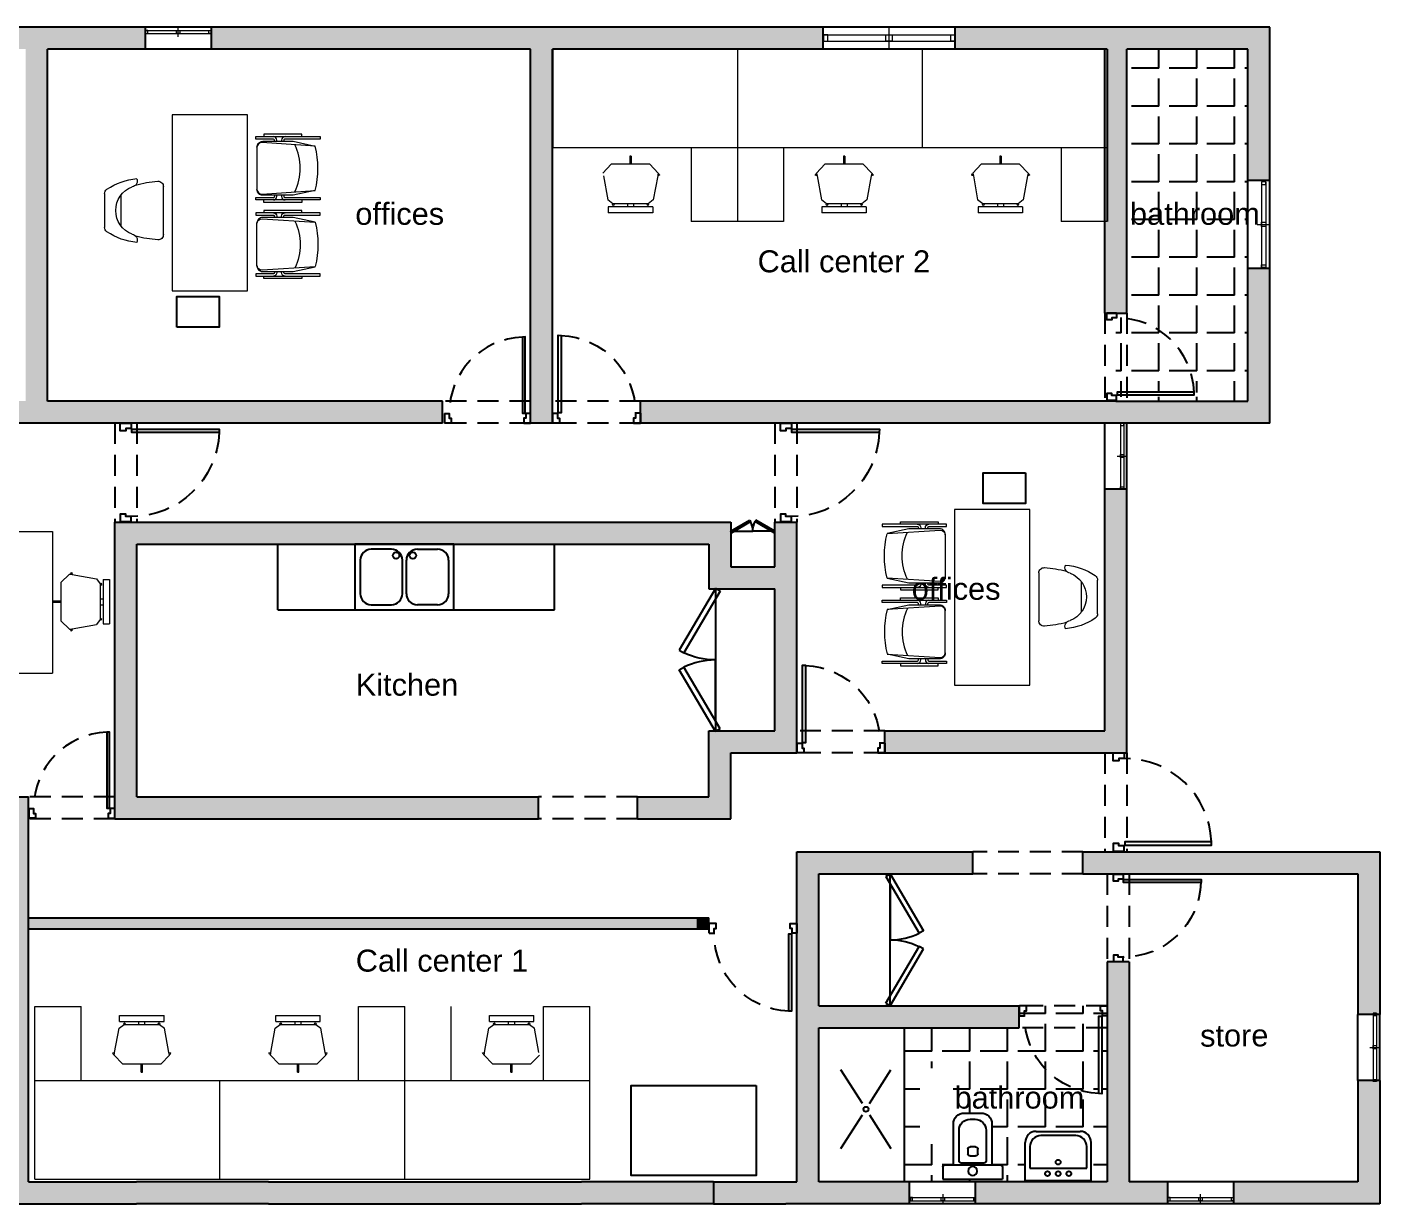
# Model space of a CAD drawing. Header units: inches. Extents: x 38.5 to 57.6, y -8.6 to 2.1.
# Drawn here: x 45.31 to 57.61, y -8.59 to 2.11 of the extents above; entities that cross this region are included whole.
import ezdxf

# ---------------------------------------------------------------- set-up
doc = ezdxf.new("R2010")
doc.units = ezdxf.units.IN
doc.header["$LTSCALE"] = 0.06
doc.header["$MEASUREMENT"] = 0
doc.linetypes.add('HIDDEN2', pattern=[4.7625, 3.175, -1.5875])
for name, color, linetype in [('CERR', 2, 'Continuous'), ('CERR-PROY', 5, 'HIDDEN2'), ('MOB-FIJO', 3, 'Continuous'), ('MURO-NO SEC', 1, 'Continuous'), ('MURO-PROY', 12, 'HIDDEN2')]:
    doc.layers.add(name, color=color, linetype=linetype)
doc.layers.add('Muebles', color=3, linetype='Continuous', lineweight=18)
doc.layers.add('VENTANAS', color=82, linetype='Continuous', lineweight=5)
pattern_1 = [(90, (44.9431, -14.416), (-0.34375, 2e-17), [0.25, -0.09375]), (180, (44.9431, -14.416), (-4e-17, -0.34375), [0.25, -0.09375])]

# ---------------------------------------------------------------- blocks, each defined once
blk = doc.blocks.new('ventana1')
at = {"layer": 'VENTANAS'}
for p, q in [((-1, 0.025), (0, 0.025)), ((-0.5, -0.075), (-0.5, 0.075)), ((-1, -0.025), (0, -0.025))]:
    blk.add_line(p, q, dxfattribs=at)
for points in [[(-0.967, 0.025), (-1, 0.025), (-1, -0.025), (-0.967, -0.025)], [(-0.526, 0.025), (-0.478, 0.025), (-0.478, -0.025), (-0.526, -0.025)], [(-0.029, 0.025), (0, 0.025), (0, -0.025), (-0.029, -0.025)]]:
    blk.add_lwpolyline(points, close=True, dxfattribs=at)
blk = doc.blocks.new('PC40')
for p, q in [((0, 0), (0.3448, 0.2025)), ((0.015, -0.026), (0.3598, 0.1765)), ((0.3448, 0.2025), (0.3598, 0.1765)), ((0.015, -0.026), (0, 0)), ((0.06, 0), (0.4, 0))]:
    blk.add_line(p, q)
blk.add_arc((0.0032, 0.0004), 0.3968, 359.94665, 26.28605)
blk = doc.blocks.new('b-01')
for p, q in [((-27.1, -2), (27.1, -2)), ((-27.1, -12.9), (-27.1, -2)), ((27.1, -12.9), (27.1, -2)), ((-25.1, -14.9), (25.1, -14.9)), ((-17.5, -15), (-17.5, -52)), ((-12.4, -18.5), (-12.4, -46.4)), ((10.2, -16.5), (-10.4, -16.5)), ((-2.4, -23.1), (2.7, -23.1)), ((12.2, -46.4), (12.2, -18.5)), ((17.5, -52), (17.5, -15)), ((-4.4, -29.3), (-4.4, -25.1)), ((2.7, -31.3), (-2.4, -31.3)), ((4.7, -25.1), (4.7, -29.3)), ((-2.4, -56.4), (2.2, -56.4)), ((-7.5, -62), (7.5, -62))]:
    blk.add_line(p, q)
blk.add_circle((0, -9.3), 4.15)
for centre, radius, start, end in [((-25.1, -12.9), 2, 180, 270), ((-10.4, -18.5), 2, 90, 180), ((-2.4, -25.1), 2, 90, 180), ((2.7, -25.1), 2, 0, 90), ((10.2, -18.5), 2, 0, 90), ((25.1, -12.9), 2, 270, 360), ((-2.4, -29.3), 2, 180, 270), ((2.7, -29.3), 2, 270, 0), ((-2.4, -46.4), 10, 180, 270), ((2.2, -46.4), 10, 270, 0), ((-7.5, -52), 10, 180, 270), ((7.5, -52), 10, 270, 0)]:
    blk.add_arc(centre, radius, start, end)
blk = doc.blocks.new('b-04')
for p, q in [((-30, -2), (30, -2)), ((-30, -2), (-30, -37)), ((30, -2), (30, -37)), ((-26, -13.4), (-26, -33.1)), ((25.7, -13.4), (-26, -13.4)), ((25.7, -33.1), (25.7, -13.4)), ((20, -47), (-20, -47)), ((-16, -43.1), (15.7, -43.1))]:
    blk.add_line(p, q)
for centre in [(-9.7, -8.5), (0, -8.5), (9.7, -8.5), (0, -19)]:
    blk.add_circle(centre, 2.25)
for centre, start, end in [((-16, -33.1), 180, 270), ((15.7, -33.1), 270, 0), ((-20, -37), 180, 270), ((20, -37), 270, 360)]:
    blk.add_arc(centre, 10, start, end)
blk = doc.blocks.new('k-04')
for p, q in [((45, 0), (-45, 0)), ((-45, 0), (-45, -60)), ((45, -60), (45, 0)), ((-11.8, -4.7), (-30.2, -4.7)), ((11.8, -4.7), (30.2, -4.7)), ((-40.2, -14.7), (-40.2, -45.2)), ((-1.8, -45.2), (-1.8, -14.7)), ((1.8, -45.2), (1.8, -14.7)), ((40.2, -14.7), (40.2, -45.2)), ((-45, -60), (45, -60)), ((-30.2, -55.2), (-11.8, -55.2)), ((30.2, -55.2), (11.8, -55.2))]:
    blk.add_line(p, q)
for centre in [(-7.6, -10.4), (7.6, -10.4)]:
    blk.add_circle(centre, 2.97)
for centre, start, end in [((-30.2, -14.7), 90, 180), ((-11.8, -14.7), 0, 90), ((11.8, -14.7), 90, 180), ((30.2, -14.7), 0, 90), ((-30.2, -45.2), 180, 270), ((-11.8, -45.2), 270, 0), ((11.8, -45.2), 180, 270), ((30.2, -45.2), 270, 0)]:
    blk.add_arc(centre, 10, start, end)
blk = doc.blocks.new('pp')
at = {"layer": 'CERR'}
for p, q in [((8.289, -1.314), (8.289, -1.414)), ((9.189, -1.414), (9.189, -1.314))]:
    blk.add_line(p, q, dxfattribs=at)
blk.add_lwpolyline([(9.134, -1.309), (9.134, -0.513), (9.104, -0.514), (9.104, -1.309)], close=True, dxfattribs=at)
for points in [[(8.289, -1.314), (8.339, -1.314), (8.339, -1.364), (8.359, -1.364), (8.359, -1.414), (8.289, -1.414)], [(9.189, -1.314), (9.139, -1.314), (9.139, -1.364), (9.119, -1.364), (9.119, -1.414), (9.189, -1.414)]]:
    blk.add_lwpolyline(points, dxfattribs=at)
at = {"layer": 'CERR-PROY'}
blk.add_arc((9.134, -1.309), 0.795, 92.1626, 180.3604, dxfattribs=at)
blk = doc.blocks.new('18360154')
for p, q in [((-0.16, 0.15), (0.156, 0.15)), ((-0.142, 0), (0.138, 0)), ((0.222, -0.4), (-0.226, -0.4))]:
    blk.add_line(p, q)
for centre, radius, start, end in [((0.284, -0.2), 0.586, 145.9647, 175.201), ((-0.16, 0.1), 0.05, 90, 145.9647), ((0.156, 0.1), 0.05, 34.0353, 90), ((-0.288, -0.2), 0.586, 4.799, 34.0353), ((-0.002, -0.191), 0.237, 20.812, 159.188), ((-0.279, -0.099), 0.0564, 248.2784, 351.6423), ((0.275, -0.099), 0.0564, 188.3577, 291.7216), ((0.648, -0.4), 0.925, 163.5819, 176.7242), ((-0.702, -0.4), 0.975, 3.0986, 15.4057), ((-0.226, -0.35), 0.05, 176.7242, 270), ((0.222, -0.35), 0.05, 270, 3.0986)]:
    blk.add_arc(centre, radius, start, end)
blk = doc.blocks.new('18140101')
for p, q in [((-0.475, -0.068), (-0.483, -0.068)), ((-0.068, -0.068), (-0.059, -0.068))]:
    blk.add_line(p, q)
for points in [[(-0.492, -0.076), (-0.492, -0.208), (-0.51, -0.208), (-0.51, 0.276), (-0.492, 0.276), (-0.492, 0.012, 0.414214), (-0.483, 0.003), (-0.475, 0.003)], [(-0.43, -0.2, -0.414214), (-0.475, -0.156), (-0.475, 0.074), (-0.439, 0.239), (-0.465, -0.161, 0.392815), (-0.43, -0.2), (-0.112, -0.2, 0.392815), (-0.078, -0.161), (-0.104, 0.239), (-0.068, 0.074), (-0.068, -0.156, -0.414214), (-0.112, -0.2)], [(-0.068, 0.003), (-0.059, 0.003, 0.414214), (-0.051, 0.012), (-0.051, 0.276), (-0.033, 0.276), (-0.033, -0.208), (-0.051, -0.208), (-0.051, -0.076)], [(-0.51, 0.012, 0.414214), (-0.483, -0.015), (-0.475, -0.015)], [(-0.068, -0.015), (-0.059, -0.015, 0.414214), (-0.033, 0.012, 0.414214)], [(-0.475, -0.05), (-0.483, -0.05, 0.414214), (-0.51, -0.076, 0.414214)], [(-0.033, -0.076, 0.414214), (-0.059, -0.05), (-0.068, -0.05)]]:
    blk.add_lwpolyline(points, format="xyb")
for points in [[(-0.51, 0.138), (-0.528, 0.138), (-0.528, -0.147), (-0.51, -0.147)], [(-0.033, 0.138), (-0.015, 0.138), (-0.015, -0.147), (-0.033, -0.147)]]:
    blk.add_lwpolyline(points)
for centre, radius, start, end in [((-0.271, -0.445), 0.704, 76.2765, 103.7235), ((-0.272, -0.28), 0.406, 64.1271, 115.8575), ((-0.483, -0.076), 0.00883, 90, 180), ((-0.059, -0.076), 0.00883, 0, 90)]:
    blk.add_arc(centre, radius, start, end)
blk = doc.blocks.new('33550102')
blk.add_lwpolyline([(-1.05, 0), (-1.05, 0.45), (0, 0.45), (0, 0)], close=True)
blk = doc.blocks.new('asdkgfgs')
at = {"layer": 'Muebles'}
for p, q in [((47.823, 0.167), (48.72, 0.167)), ((47.823, 0.167), (47.823, 0.108)), ((48.72, 0.167), (48.72, -1.121)), ((47.823, 0.108), (47.823, 0.03)), ((47.823, 0.03), (47.823, -0.048)), ((47.823, -0.048), (47.823, -0.126)), ((47.823, -0.126), (47.823, -0.204)), ((47.823, -0.204), (47.823, -0.282)), ((48.794, -0.297), (48.874, -0.22)), ((48.874, -0.22), (48.888, -0.222)), ((48.884, -0.21), (48.894, -0.207)), ((48.884, -0.21), (48.888, -0.222)), ((48.888, -0.222), (48.899, -0.225)), ((48.894, -0.207), (48.899, -0.225)), ((48.899, -0.225), (49.118, -0.264)), ((47.823, -0.282), (47.823, -0.36)), ((47.823, -0.36), (47.823, -0.438)), ((48.794, -0.297), (48.794, -0.465)), ((49.118, -0.264), (49.153, -0.31)), ((49.153, -0.31), (49.16, -0.304)), ((49.153, -0.31), (49.153, -0.325)), ((49.153, -0.325), (49.167, -0.314)), ((49.153, -0.325), (49.153, -0.444)), ((49.16, -0.304), (49.167, -0.314)), ((49.18, -0.27), (49.236, -0.27)), ((49.18, -0.27), (49.18, -0.444)), ((49.236, -0.27), (49.236, -0.673)), ((47.823, -0.438), (47.823, -0.516)), ((48.72, -0.465), (48.794, -0.465)), ((48.72, -0.477), (48.794, -0.477)), ((48.794, -0.465), (48.794, -0.477)), ((48.794, -0.477), (48.794, -0.646)), ((49.153, -0.444), (49.18, -0.444)), ((49.153, -0.444), (49.153, -0.499)), ((49.18, -0.444), (49.18, -0.499)), ((47.823, -0.516), (47.823, -0.594)), ((47.823, -0.594), (47.823, -0.672)), ((49.153, -0.499), (49.18, -0.499)), ((49.153, -0.499), (49.153, -0.617)), ((49.18, -0.499), (49.18, -0.673)), ((47.823, -0.672), (47.823, -0.75)), ((48.794, -0.646), (48.874, -0.722)), ((48.874, -0.722), (48.888, -0.72)), ((48.888, -0.72), (48.884, -0.732)), ((48.884, -0.732), (48.894, -0.736)), ((48.888, -0.72), (48.899, -0.718)), ((48.899, -0.718), (48.894, -0.736)), ((48.899, -0.718), (49.118, -0.678)), ((49.153, -0.632), (49.118, -0.678)), ((49.153, -0.617), (49.153, -0.632)), ((49.153, -0.617), (49.167, -0.629)), ((49.153, -0.632), (49.16, -0.638)), ((49.167, -0.629), (49.16, -0.638)), ((49.18, -0.673), (49.236, -0.673)), ((47.823, -0.75), (47.823, -0.828)), ((47.823, -0.828), (47.823, -0.906)), ((47.823, -0.906), (47.823, -0.984)), ((47.823, -0.984), (47.823, -1.062)), ((47.823, -1.062), (47.823, -1.121)), ((47.823, -1.121), (48.19, -1.121)), ((47.823, -1.121), (47.823, -1.122)), ((48.19, -1.121), (48.72, -1.121))]:
    blk.add_line(p, q, dxfattribs=at)
blk = doc.blocks.new('central')
at = {"layer": 'Muebles'}
for p, q in [((39.796, 1.75), (40.264, 1.75)), ((39.796, 1.75), (39.796, -3.294)), ((40.264, 1.75), (40.693, 1.75)), ((40.693, 1.75), (40.693, 1.33)), ((40.693, 1.75), (41.365, 1.75)), ((41.365, 1.75), (41.365, 1.33)), ((40.693, 1.33), (41.365, 1.33)), ((40.693, 1.33), (40.693, 0.069)), ((40.844, 0.954), (40.924, 1.03)), ((40.924, 1.03), (40.937, 1.028)), ((40.934, 1.04), (40.944, 1.043)), ((40.934, 1.04), (40.937, 1.028)), ((40.937, 1.028), (40.949, 1.026)), ((40.944, 1.043), (40.949, 1.026)), ((40.949, 1.026), (41.168, 0.986)), ((41.168, 0.986), (41.203, 0.94)), ((40.844, 0.954), (40.844, 0.785)), ((41.203, 0.94), (41.21, 0.946)), ((41.203, 0.94), (41.203, 0.925)), ((41.203, 0.925), (41.217, 0.936)), ((41.203, 0.925), (41.203, 0.807)), ((41.21, 0.946), (41.217, 0.936)), ((41.23, 0.981), (41.285, 0.981)), ((41.23, 0.981), (41.23, 0.807)), ((41.285, 0.981), (41.285, 0.577)), ((40.769, 0.785), (40.844, 0.785)), ((40.769, 0.785), (40.769, 0.773)), ((40.769, 0.773), (40.844, 0.773)), ((40.844, 0.785), (40.844, 0.773)), ((40.844, 0.773), (40.844, 0.604)), ((41.203, 0.807), (41.23, 0.807)), ((41.203, 0.807), (41.203, 0.751)), ((41.203, 0.751), (41.23, 0.751)), ((41.203, 0.751), (41.203, 0.633)), ((41.23, 0.807), (41.23, 0.751)), ((41.23, 0.751), (41.23, 0.577)), ((41.203, 0.618), (41.168, 0.572)), ((41.203, 0.633), (41.203, 0.618)), ((41.203, 0.633), (41.217, 0.622)), ((41.203, 0.618), (41.21, 0.612)), ((41.217, 0.622), (41.21, 0.612)), ((40.844, 0.604), (40.924, 0.528)), ((40.924, 0.528), (40.937, 0.53)), ((40.937, 0.53), (40.934, 0.518)), ((40.934, 0.518), (40.944, 0.514)), ((40.937, 0.53), (40.949, 0.532)), ((40.949, 0.532), (40.944, 0.514)), ((40.949, 0.532), (41.168, 0.572)), ((41.23, 0.577), (41.285, 0.577)), ((39.796, 0.069), (40.264, 0.069)), ((40.264, 0.069), (40.693, 0.069)), ((40.693, 0.069), (40.693, -1.192)), ((40.844, -0.467), (40.924, -0.39)), ((40.844, -0.467), (40.844, -0.636)), ((40.924, -0.39), (40.937, -0.393)), ((40.934, -0.381), (40.944, -0.377)), ((40.934, -0.381), (40.937, -0.393)), ((40.937, -0.393), (40.949, -0.395)), ((40.944, -0.377), (40.949, -0.395)), ((40.949, -0.395), (41.168, -0.434)), ((41.168, -0.434), (41.203, -0.48)), ((41.203, -0.48), (41.21, -0.474)), ((41.203, -0.48), (41.203, -0.496)), ((41.203, -0.496), (41.217, -0.484)), ((41.21, -0.474), (41.217, -0.484)), ((41.23, -0.44), (41.285, -0.44)), ((41.23, -0.44), (41.23, -0.614)), ((41.285, -0.44), (41.285, -0.843)), ((41.203, -0.496), (41.203, -0.614)), ((41.203, -0.614), (41.23, -0.614)), ((41.203, -0.614), (41.203, -0.669)), ((41.23, -0.614), (41.23, -0.669)), ((40.769, -0.636), (40.769, -0.648)), ((40.769, -0.636), (40.844, -0.636)), ((40.769, -0.648), (40.844, -0.648)), ((40.844, -0.636), (40.844, -0.648)), ((40.844, -0.648), (40.844, -0.816)), ((41.203, -0.669), (41.23, -0.669)), ((41.203, -0.669), (41.203, -0.788)), ((41.23, -0.669), (41.23, -0.843)), ((40.844, -0.816), (40.924, -0.893)), ((40.949, -0.888), (41.168, -0.849)), ((41.203, -0.803), (41.168, -0.849)), ((41.203, -0.788), (41.203, -0.803)), ((41.203, -0.788), (41.217, -0.799)), ((41.203, -0.803), (41.21, -0.809)), ((41.217, -0.799), (41.21, -0.809)), ((41.23, -0.843), (41.285, -0.843)), ((40.924, -0.893), (40.937, -0.89)), ((40.937, -0.89), (40.934, -0.902)), ((40.934, -0.902), (40.944, -0.906)), ((40.937, -0.89), (40.949, -0.888)), ((40.949, -0.888), (40.944, -0.906)), ((40.693, -1.192), (41.365, -1.192)), ((40.693, -1.192), (40.693, -1.612)), ((41.365, -1.192), (41.365, -1.612)), ((39.796, -1.612), (40.264, -1.612)), ((40.264, -1.612), (41.365, -1.612)), ((40.693, -1.612), (40.693, -2.033)), ((40.693, -2.033), (41.365, -2.033)), ((40.693, -2.033), (40.693, -3.294)), ((40.844, -2.409), (40.924, -2.332)), ((40.924, -2.332), (40.937, -2.335)), ((40.934, -2.323), (40.944, -2.319)), ((40.934, -2.323), (40.937, -2.335)), ((40.937, -2.335), (40.949, -2.337)), ((40.944, -2.319), (40.949, -2.337)), ((40.844, -2.409), (40.844, -2.577)), ((40.949, -2.337), (41.168, -2.376)), ((41.168, -2.376), (41.203, -2.422)), ((41.203, -2.422), (41.21, -2.416)), ((41.203, -2.422), (41.203, -2.437)), ((41.203, -2.437), (41.217, -2.426)), ((41.203, -2.437), (41.203, -2.556)), ((41.21, -2.416), (41.217, -2.426)), ((41.23, -2.382), (41.285, -2.382)), ((41.23, -2.382), (41.23, -2.556)), ((41.285, -2.382), (41.285, -2.785)), ((40.769, -2.577), (40.769, -2.589)), ((40.769, -2.577), (40.844, -2.577)), ((40.844, -2.577), (40.844, -2.589)), ((41.203, -2.556), (41.23, -2.556)), ((41.203, -2.556), (41.203, -2.611)), ((41.23, -2.556), (41.23, -2.611)), ((40.769, -2.589), (40.844, -2.589)), ((40.844, -2.589), (40.844, -2.758)), ((41.203, -2.611), (41.23, -2.611)), ((41.203, -2.611), (41.203, -2.729)), ((41.23, -2.611), (41.23, -2.785)), ((40.844, -2.758), (40.924, -2.835)), ((40.949, -2.83), (41.168, -2.791)), ((41.203, -2.744), (41.168, -2.791)), ((41.203, -2.729), (41.203, -2.744)), ((41.203, -2.729), (41.217, -2.741)), ((41.203, -2.744), (41.21, -2.751)), ((41.217, -2.741), (41.21, -2.751)), ((41.23, -2.785), (41.285, -2.785)), ((40.693, -2.873), (41.365, -2.873)), ((41.365, -2.873), (41.365, -3.294)), ((39.796, -3.294), (40.264, -3.294)), ((40.264, -3.294), (40.693, -3.294)), ((40.693, -3.294), (41.365, -3.294))]:
    blk.add_line(p, q, dxfattribs=at)

msp = doc.modelspace()

# ---------------------------------------------------------------- hatches: boundary and pattern name
h = msp.add_hatch(color=256)
h.paths.add_polyline_path([(46.985, 2.115), (46.985, 1.915), (49.887, 1.915), (49.887, -1.425), (49.888, -1.425), (49.888, -1.485), (50.085, -1.485), (50.085, -1.425), (50.087, -1.425), (50.087, 1.915), (52.544, 1.915), (52.544, 2.115)])
h.paths.add_polyline_path([(45.497, -1.285), (45.497, 1.915), (46.385, 1.915), (46.385, 2.115), (43.815, 2.115), (43.815, 1.915), (45.297, 1.915), (45.297, -1.285), (44.132, -1.285), (44.132, -1.485), (49.087, -1.485), (49.087, -1.425), (49.087, -1.285)])
for points in [[(53.744, 2.115), (53.744, 1.915), (55.109, 1.915), (55.109, -0.485), (55.309, -0.485), (55.309, 1.915), (56.409, 1.915), (56.409, 0.722), (56.609, 0.722), (56.609, 2.115)], [(50.887, -1.285), (50.887, -1.485), (56.609, -1.485), (56.609, -0.078), (56.409, -0.078), (56.409, -1.285), (55.269, -1.285), (55.269, -1.287), (55.209, -1.287), (55.209, -1.285)], [(50.35, -8.585), (51.55, -8.585), (51.55, -8.385), (50.35, -8.385), (47.507, -8.385), (46.307, -8.385), (45.325, -8.385), (45.325, -5.085), (45.325, -4.885), (45.125, -4.885), (45.125, -8.385), (44.621, -8.385), (44.621, -8.585), (45.225, -8.585), (46.307, -8.585), (47.507, -8.585)], [(52.509, -8.385), (52.509, -6.985), (54.33, -6.985), (54.33, -6.925), (54.33, -6.785), (52.509, -6.785), (52.509, -5.585), (53.909, -5.585), (53.909, -5.385), (52.309, -5.385), (52.309, -8.385), (51.55, -8.385), (51.55, -8.585), (52.209, -8.585), (53.331, -8.585), (53.331, -8.385)], [(45.325, -5.985), (45.325, -6.085), (51.409, -6.085), (51.409, -5.985)], [(51.509, -6.085), (51.509, -5.985), (51.409, -5.985), (51.409, -6.085)], [(54.065, -8.385), (53.931, -8.385), (53.931, -8.526), (53.934, -8.526), (53.934, -8.555), (53.931, -8.555), (53.931, -8.585), (54.065, -8.585), (54.665, -8.585), (55.679, -8.585), (55.679, -8.385), (55.33, -8.385), (55.33, -6.385), (55.13, -6.385), (55.13, -6.925), (55.131, -6.925), (55.131, -6.985), (55.13, -6.985), (55.13, -8.385), (54.665, -8.385)]]:
    msp.add_hatch(color=256).paths.add_polyline_path(points)
h = msp.add_hatch()
h.set_pattern_fill('ANGLE', color=256, scale=1.25, angle=90, style=0)
h.set_pattern_definition(pattern_1)
h.paths.add_polyline_path([(55.309, 1.915), (55.309, -0.485), (55.269, -0.485), (55.269, -0.525, -0.414214), (55.951, -1.207), (55.951, -1.247), (55.269, -1.247), (55.269, -1.285), (56.409, -1.285), (56.409, -0.078), (56.409, 0.722), (56.409, 1.915)])
h.paths.add_polyline_path([(55.62, -0.108), (55.62, 0.585), (55.923, 0.585), (55.923, -0.108)], flags=24)
h = msp.add_hatch()
h.set_pattern_fill('ANGLE', color=256, scale=1.25, angle=90, style=0)
h.set_pattern_definition(pattern_1)
h.paths.add_polyline_path([(55.269, -0.525), (55.229, -0.525), (55.229, -0.545), (55.209, -0.545), (55.209, -1.227), (55.229, -1.227), (55.229, -1.247), (55.269, -1.247), (55.269, -1.207), (55.951, -1.207, 0.414214)])
h = msp.add_hatch(color=256)
h.paths.add_polyline_path([(53.109, -4.285), (53.109, -4.485), (55.309, -4.485), (55.309, -2.085), (55.109, -2.085), (55.109, -4.285)])
h.paths.add_polyline_path([(51.509, -4.285), (51.509, -4.885), (50.859, -4.885), (50.859, -5.085), (51.709, -5.085), (51.709, -4.485), (52.309, -4.485), (52.309, -4.425), (52.309, -4.425), (52.309, -2.386), (52.242, -2.386), (52.242, -2.385), (52.109, -2.385), (52.109, -2.792), (51.709, -2.792), (51.709, -2.385), (46.109, -2.385), (46.109, -5.085), (49.959, -5.085), (49.959, -4.885), (46.309, -4.885), (46.309, -2.585), (51.509, -2.585), (51.509, -2.992), (52.109, -2.992), (52.109, -4.285)])
h = msp.add_hatch(color=256)
h.paths.add_polyline_path([(56.279, -8.385), (56.279, -8.585), (57.609, -8.585), (57.609, -7.462), (57.409, -7.462), (57.409, -8.385)])
h.paths.add_polyline_path([(54.665, -8.385), (54.665, -8.585), (55.679, -8.585), (55.679, -8.385), (55.33, -8.385), (55.33, -6.385), (55.13, -6.385), (55.13, -6.925), (55.131, -6.925), (55.131, -6.985), (55.13, -6.985), (55.13, -8.385)])
h.paths.add_polyline_path([(54.909, -5.385), (54.909, -5.585), (57.409, -5.585), (57.409, -6.862), (57.609, -6.862), (57.609, -5.385)])

# ---------------------------------------------------------------- linework, layer by layer
for p, q in [((46.385, 2.115), (43.815, 2.115)), ((46.385, 2.115), (46.385, 1.915)), ((46.985, 2.115), (46.385, 2.115)), ((52.544, 2.115), (46.985, 2.115)), ((46.985, 2.115), (46.985, 1.915)), ((52.544, 2.115), (52.544, 1.915)), ((53.744, 2.115), (52.544, 2.115)), ((56.609, 2.115), (53.744, 2.115)), ((53.744, 2.115), (53.744, 1.915)), ((53.744, 2.115), (53.744, 1.915)), ((56.609, 0.722), (56.609, 2.115)), ((46.385, 1.915), (45.497, 1.915)), ((45.497, -1.285), (45.497, 1.915)), ((46.985, 1.915), (46.385, 1.915)), ((49.887, 1.915), (46.985, 1.915)), ((49.887, -1.485), (49.887, 1.915)), ((52.544, 1.915), (50.087, 1.915)), ((50.087, -1.485), (50.087, 1.915)), ((55.13, 1.915), (50.087, 1.915)), ((50.087, 1.915), (50.087, 1.018)), ((53.744, 1.915), (52.544, 1.915)), ((55.109, 1.915), (53.744, 1.915)), ((55.109, -0.485), (55.109, 1.915)), ((55.13, 1.915), (55.13, 1.447)), ((56.409, 1.915), (55.309, 1.915)), ((55.309, -0.485), (55.309, 1.915)), ((56.409, 0.722), (56.409, 1.915)), ((55.13, 1.447), (55.13, 1.018)), ((55.13, 1.018), (55.13, 0.346)), ((56.409, 0.722), (56.609, 0.722)), ((56.409, -0.078), (56.409, 0.722)), ((56.609, -0.078), (56.609, 0.722)), ((56.409, -1.285), (56.409, -0.078)), ((56.409, -0.078), (56.609, -0.078)), ((56.609, -1.485), (56.609, -0.078)), ((55.109, -0.485), (55.309, -0.485)), ((49.087, -1.285), (45.497, -1.285)), ((49.087, -1.485), (49.087, -1.285)), ((55.209, -1.285), (50.887, -1.285)), ((50.887, -1.485), (50.887, -1.285)), ((55.209, -1.285), (56.409, -1.285)), ((49.087, -1.485), (44.132, -1.485)), ((50.087, -1.485), (49.887, -1.485)), ((56.609, -1.485), (50.887, -1.485)), ((55.109, -2.085), (55.109, -1.485)), ((55.309, -2.085), (55.309, -1.485)), ((55.109, -4.285), (55.109, -2.085)), ((55.309, -2.085), (55.109, -2.085)), ((55.309, -4.485), (55.309, -2.085)), ((46.109, -5.085), (46.109, -2.385)), ((46.109, -2.385), (51.709, -2.385)), ((51.709, -2.385), (51.709, -2.792)), ((52.109, -2.792), (52.109, -2.385)), ((52.109, -2.385), (52.309, -2.385)), ((52.309, -4.485), (52.309, -2.385)), ((46.309, -4.885), (46.309, -2.585)), ((46.309, -2.585), (51.509, -2.585)), ((51.509, -2.585), (51.509, -2.992)), ((51.709, -2.792), (52.109, -2.792)), ((51.509, -2.992), (52.109, -2.992)), ((52.109, -4.285), (52.109, -2.992)), ((51.509, -4.885), (51.509, -4.285)), ((51.509, -4.285), (52.109, -4.285)), ((53.109, -4.285), (55.109, -4.285)), ((53.109, -4.485), (53.109, -4.285)), ((51.509, -4.885), (51.509, -4.385)), ((51.709, -5.085), (51.709, -4.485)), ((51.709, -4.485), (52.309, -4.485)), ((53.109, -4.485), (55.309, -4.485)), ((45.125, -4.885), (45.325, -4.885)), ((45.325, -5.085), (45.325, -4.885)), ((46.309, -4.885), (49.959, -4.885)), ((49.959, -5.085), (49.959, -4.885)), ((50.859, -4.885), (51.509, -4.885)), ((50.859, -5.085), (50.859, -4.885)), ((45.325, -8.385), (45.325, -5.085)), ((46.109, -5.085), (49.959, -5.085)), ((50.859, -5.085), (51.709, -5.085)), ((52.309, -8.385), (52.309, -5.385)), ((52.309, -5.385), (53.909, -5.385)), ((53.909, -5.585), (53.909, -5.385)), ((54.909, -5.385), (57.609, -5.385)), ((54.909, -5.585), (54.909, -5.385)), ((57.609, -5.385), (57.609, -6.862)), ((52.509, -6.785), (52.509, -5.585)), ((52.509, -5.585), (53.909, -5.585)), ((54.909, -5.585), (57.409, -5.585)), ((57.409, -5.585), (57.409, -6.862)), ((45.325, -5.985), (51.409, -5.985)), ((51.409, -5.985), (51.509, -5.985)), ((51.409, -6.085), (51.409, -5.985)), ((51.509, -6.085), (51.509, -5.985)), ((45.325, -6.085), (51.409, -6.085)), ((51.409, -6.085), (51.509, -6.085)), ((55.13, -6.385), (55.13, -8.385)), ((55.33, -6.385), (55.13, -6.385)), ((55.33, -6.385), (55.33, -8.385)), ((52.509, -6.785), (54.33, -6.785)), ((54.33, -6.985), (54.33, -6.785)), ((54.568, -6.853), (54.33, -6.853)), ((54.568, -6.853), (54.568, -6.785)), ((54.912, -6.853), (54.662, -6.853)), ((54.912, -6.853), (54.912, -6.785)), ((55.13, -6.853), (55.006, -6.853)), ((57.609, -6.862), (57.409, -6.862)), ((57.409, -7.462), (57.409, -6.862)), ((57.609, -7.462), (57.609, -6.862)), ((52.509, -8.385), (52.509, -6.985)), ((52.509, -6.985), (54.33, -6.985)), ((53.537, -7.197), (53.537, -6.985)), ((53.881, -7.197), (53.881, -6.985)), ((54.224, -7.197), (54.224, -6.985)), ((54.568, -7.197), (54.568, -6.947)), ((54.912, -7.197), (54.912, -6.947)), ((53.537, -7.197), (53.287, -7.197)), ((53.881, -7.197), (53.631, -7.197)), ((54.224, -7.197), (53.974, -7.197)), ((54.404, -7.197), (54.318, -7.197)), ((54.568, -7.197), (54.404, -7.197)), ((54.912, -7.197), (54.662, -7.197)), ((55.051, -7.197), (55.006, -7.197)), ((55.13, -7.197), (55.091, -7.197)), ((53.537, -7.35), (53.537, -7.291)), ((53.881, -7.541), (53.881, -7.291)), ((54.224, -7.541), (54.224, -7.291)), ((54.568, -7.465), (54.568, -7.291)), ((54.912, -7.541), (54.912, -7.291)), ((54.568, -7.541), (54.568, -7.465)), ((57.409, -7.462), (57.409, -8.385)), ((57.609, -7.462), (57.409, -7.462)), ((57.609, -7.462), (57.609, -8.585)), ((53.426, -7.541), (53.287, -7.541)), ((53.881, -7.541), (53.729, -7.541)), ((54.224, -7.541), (53.974, -7.541)), ((54.568, -7.541), (54.318, -7.541)), ((54.912, -7.541), (54.662, -7.541)), ((55.051, -7.541), (55.006, -7.541)), ((55.13, -7.541), (55.091, -7.541)), ((53.881, -7.759), (53.881, -7.635)), ((54.224, -7.885), (54.224, -7.635)), ((54.568, -7.885), (54.568, -7.635)), ((54.912, -7.651), (54.912, -7.635)), ((54.912, -7.885), (54.912, -7.651)), ((53.426, -7.885), (53.287, -7.885)), ((53.732, -7.885), (53.729, -7.885)), ((54.224, -7.885), (54.082, -7.885)), ((54.224, -8.228), (54.224, -7.978)), ((54.568, -7.885), (54.318, -7.885)), ((54.912, -7.885), (54.662, -7.885)), ((55.13, -7.885), (55.006, -7.885)), ((53.537, -8.228), (53.537, -8.042)), ((53.537, -8.228), (53.287, -8.228)), ((53.732, -8.228), (53.631, -8.228)), ((54.224, -8.228), (54.082, -8.228)), ((54.384, -8.228), (54.318, -8.228)), ((55.13, -8.228), (55.006, -8.228)), ((53.537, -8.385), (53.537, -8.322)), ((53.881, -8.385), (53.881, -8.359)), ((54.224, -8.385), (54.224, -8.322)), ((45.325, -8.385), (46.307, -8.385)), ((47.507, -8.385), (46.307, -8.385)), ((47.507, -8.385), (50.35, -8.385)), ((51.55, -8.385), (50.35, -8.385)), ((51.55, -8.385), (52.309, -8.385)), ((51.55, -8.385), (51.55, -8.585)), ((54.065, -8.385), (52.509, -8.385)), ((53.331, -8.385), (53.331, -8.585)), ((53.931, -8.385), (53.931, -8.585)), ((54.665, -8.385), (54.065, -8.385)), ((54.568, -8.385), (54.568, -8.375)), ((55.13, -8.385), (54.665, -8.385)), ((54.912, -8.385), (54.912, -8.375)), ((55.679, -8.385), (55.33, -8.385)), ((55.679, -8.385), (55.679, -8.585)), ((56.279, -8.385), (55.679, -8.385)), ((57.409, -8.385), (56.279, -8.385)), ((56.279, -8.385), (56.279, -8.585)), ((45.225, -8.585), (46.307, -8.585)), ((47.507, -8.585), (46.307, -8.585)), ((47.507, -8.585), (50.35, -8.585)), ((51.55, -8.585), (50.35, -8.585)), ((51.55, -8.585), (52.209, -8.585)), ((54.065, -8.585), (52.209, -8.585)), ((54.665, -8.585), (54.065, -8.585)), ((55.679, -8.585), (54.665, -8.585)), ((56.279, -8.585), (55.679, -8.585)), ((57.609, -8.585), (56.279, -8.585))]:
    msp.add_line(p, q)
at = {"layer": 'MOB-FIJO'}
for p, q in [((47.591, -3.185), (47.591, -2.585)), ((50.107, -3.185), (50.107, -2.585)), ((47.591, -3.185), (50.107, -3.185)), ((52.904, -7.672), (52.71, -7.367)), ((52.969, -7.672), (53.164, -7.367)), ((52.71, -8.081), (52.904, -7.775)), ((52.969, -7.775), (53.164, -8.081))]:
    msp.add_line(p, q, dxfattribs=at)
msp.add_circle((52.937, -7.724), 0.0227, dxfattribs=at)
at = {"layer": 'Muebles'}
for p, q in [((51.768, 1.915), (51.768, 1.447)), ((53.449, 1.915), (53.449, 1.447)), ((51.768, 1.447), (51.768, 0.346)), ((53.449, 1.447), (53.449, 1.018)), ((51.348, 1.018), (50.087, 1.018)), ((51.348, 1.018), (51.348, 0.346)), ((51.768, 1.018), (51.348, 1.018)), ((52.188, 1.018), (51.768, 1.018)), ((52.188, 1.018), (52.188, 0.346)), ((53.449, 1.018), (52.188, 1.018)), ((54.71, 1.018), (53.449, 1.018)), ((54.71, 1.018), (54.71, 0.346)), ((55.13, 1.018), (54.71, 1.018)), ((50.622, 0.867), (50.546, 0.787)), ((50.791, 0.867), (50.622, 0.867)), ((50.791, 0.941), (50.791, 0.867)), ((50.803, 0.941), (50.791, 0.941)), ((50.803, 0.867), (50.791, 0.867)), ((50.803, 0.941), (50.803, 0.867)), ((50.972, 0.867), (50.803, 0.867)), ((50.972, 0.867), (51.048, 0.787)), ((52.564, 0.867), (52.488, 0.787)), ((52.733, 0.867), (52.564, 0.867)), ((52.745, 0.941), (52.733, 0.941)), ((52.733, 0.941), (52.733, 0.867)), ((52.745, 0.867), (52.733, 0.867)), ((52.745, 0.941), (52.745, 0.867)), ((52.913, 0.867), (52.745, 0.867)), ((52.913, 0.867), (52.99, 0.787)), ((53.985, 0.867), (53.908, 0.787)), ((54.153, 0.867), (53.985, 0.867)), ((54.153, 0.941), (54.153, 0.867)), ((54.165, 0.941), (54.153, 0.941)), ((54.165, 0.867), (54.153, 0.867)), ((54.165, 0.941), (54.165, 0.867)), ((54.334, 0.867), (54.165, 0.867)), ((54.334, 0.867), (54.41, 0.787)), ((50.55, 0.762), (50.59, 0.543)), ((51.044, 0.762), (51.004, 0.543)), ((51.046, 0.773), (51.044, 0.762)), ((51.061, 0.767), (51.044, 0.762)), ((51.048, 0.787), (51.046, 0.773)), ((51.058, 0.777), (51.046, 0.773)), ((51.058, 0.777), (51.061, 0.767)), ((52.478, 0.777), (52.474, 0.767)), ((52.492, 0.762), (52.474, 0.767)), ((52.49, 0.773), (52.478, 0.777)), ((52.488, 0.787), (52.49, 0.773)), ((52.49, 0.773), (52.492, 0.762)), ((52.492, 0.762), (52.532, 0.543)), ((52.985, 0.762), (52.946, 0.543)), ((52.988, 0.773), (52.985, 0.762)), ((53.003, 0.767), (52.985, 0.762)), ((52.99, 0.787), (52.988, 0.773)), ((53, 0.777), (52.988, 0.773)), ((53, 0.777), (53.003, 0.767)), ((53.899, 0.777), (53.895, 0.767)), ((53.913, 0.762), (53.895, 0.767)), ((53.91, 0.773), (53.899, 0.777)), ((53.908, 0.787), (53.91, 0.773)), ((53.91, 0.773), (53.913, 0.762)), ((53.913, 0.762), (53.952, 0.543)), ((54.406, 0.762), (54.366, 0.543)), ((54.408, 0.773), (54.406, 0.762)), ((54.424, 0.767), (54.406, 0.762)), ((54.41, 0.787), (54.408, 0.773)), ((54.42, 0.777), (54.408, 0.773)), ((54.42, 0.777), (54.424, 0.767)), ((50.636, 0.508), (50.59, 0.543)), ((50.636, 0.508), (50.63, 0.501)), ((50.64, 0.494), (50.63, 0.501)), ((50.651, 0.508), (50.636, 0.508)), ((50.651, 0.508), (50.64, 0.494)), ((50.769, 0.508), (50.651, 0.508)), ((50.769, 0.508), (50.769, 0.481)), ((50.825, 0.508), (50.769, 0.508)), ((50.825, 0.508), (50.825, 0.481)), ((50.943, 0.508), (50.825, 0.508)), ((50.958, 0.508), (50.943, 0.508)), ((50.943, 0.508), (50.954, 0.494)), ((50.964, 0.501), (50.954, 0.494)), ((51.004, 0.543), (50.958, 0.508)), ((50.958, 0.508), (50.964, 0.501)), ((52.578, 0.508), (52.532, 0.543)), ((52.578, 0.508), (52.572, 0.501)), ((52.581, 0.494), (52.572, 0.501)), ((52.593, 0.508), (52.578, 0.508)), ((52.593, 0.508), (52.581, 0.494)), ((52.711, 0.508), (52.593, 0.508)), ((52.711, 0.508), (52.711, 0.481)), ((52.766, 0.508), (52.711, 0.508)), ((52.766, 0.508), (52.766, 0.481)), ((52.885, 0.508), (52.766, 0.508)), ((52.9, 0.508), (52.885, 0.508)), ((52.885, 0.508), (52.896, 0.494)), ((52.906, 0.501), (52.896, 0.494)), ((52.946, 0.543), (52.9, 0.508)), ((52.9, 0.508), (52.906, 0.501)), ((53.998, 0.508), (53.952, 0.543)), ((53.998, 0.508), (53.992, 0.501)), ((54.002, 0.494), (53.992, 0.501)), ((54.013, 0.508), (53.998, 0.508)), ((54.013, 0.508), (54.002, 0.494)), ((54.132, 0.508), (54.013, 0.508)), ((54.132, 0.508), (54.132, 0.481)), ((54.187, 0.508), (54.132, 0.508)), ((54.187, 0.508), (54.187, 0.481)), ((54.305, 0.508), (54.187, 0.508)), ((54.321, 0.508), (54.305, 0.508)), ((54.305, 0.508), (54.317, 0.494)), ((54.326, 0.501), (54.317, 0.494)), ((54.366, 0.543), (54.321, 0.508)), ((54.321, 0.508), (54.326, 0.501)), ((50.595, 0.481), (50.595, 0.425)), ((50.769, 0.481), (50.595, 0.481)), ((50.999, 0.425), (50.595, 0.425)), ((50.825, 0.481), (50.769, 0.481)), ((50.999, 0.481), (50.825, 0.481)), ((50.999, 0.481), (50.999, 0.425)), ((52.537, 0.481), (52.537, 0.425)), ((52.711, 0.481), (52.537, 0.481)), ((52.94, 0.425), (52.537, 0.425)), ((52.766, 0.481), (52.711, 0.481)), ((52.94, 0.481), (52.766, 0.481)), ((52.94, 0.481), (52.94, 0.425)), ((53.958, 0.481), (53.958, 0.425)), ((54.132, 0.481), (53.958, 0.481)), ((54.361, 0.425), (53.958, 0.425)), ((54.187, 0.481), (54.132, 0.481)), ((54.361, 0.481), (54.187, 0.481)), ((54.361, 0.481), (54.361, 0.425)), ((51.768, 0.346), (51.348, 0.346)), ((52.188, 0.346), (51.768, 0.346)), ((55.13, 0.346), (54.71, 0.346))]:
    msp.add_line(p, q, dxfattribs=at)
at = {"layer": 'Muebles', "lineweight": 25}
for points in [[(46.674, -0.614), (46.674, -0.336), (47.058, -0.336), (47.058, -0.614)], [(54.386, -1.939), (54.386, -2.217), (54.001, -2.217), (54.001, -1.939)], [(51.938, -7.507), (51.938, -8.326), (50.802, -8.326), (50.802, -7.507)]]:
    msp.add_lwpolyline(points, close=True, dxfattribs=at)
at = {"layer": 'MURO-NO SEC'}
for p, q in [((51.568, -2.99), (51.568, -4.289)), ((53.157, -6.783), (53.157, -5.585)), ((53.287, -8.385), (53.287, -6.985))]:
    msp.add_line(p, q, dxfattribs=at)
at = {"layer": 'MURO-PROY'}
for p, q in [((55.109, -0.485), (55.109, -1.285)), ((55.309, -0.485), (55.309, -1.285)), ((49.887, -1.285), (49.087, -1.285)), ((50.887, -1.285), (50.087, -1.285)), ((46.109, -1.485), (46.109, -2.385)), ((46.309, -1.485), (46.309, -2.385)), ((49.887, -1.485), (49.087, -1.485)), ((50.887, -1.485), (50.087, -1.485)), ((52.109, -1.485), (52.109, -2.385)), ((52.309, -1.485), (52.309, -2.385)), ((53.109, -4.285), (52.309, -4.285)), ((53.109, -4.485), (52.309, -4.485)), ((55.109, -4.485), (55.109, -5.385)), ((55.309, -4.485), (55.309, -5.385)), ((46.109, -4.885), (45.325, -4.885)), ((50.859, -4.885), (49.959, -4.885)), ((50.859, -4.885), (49.959, -4.885)), ((46.109, -5.085), (45.325, -5.085)), ((50.859, -5.085), (49.959, -5.085)), ((54.909, -5.385), (53.909, -5.385)), ((54.909, -5.385), (54.009, -5.385)), ((54.909, -5.585), (53.909, -5.585)), ((55.13, -5.585), (55.13, -6.385)), ((55.33, -5.585), (55.33, -6.385)), ((55.13, -6.785), (54.33, -6.785)), ((55.13, -6.785), (54.43, -6.785)), ((55.13, -6.985), (54.33, -6.985))]:
    msp.add_line(p, q, dxfattribs=at)

# ---------------------------------------------------------------- block references
for p, xscale, yscale, zscale, rotation in [((56.373, 6.819), 0.881246864607121, 0.881246864607121, 0.881246864607121, 269.9999999999999), ((47.571, -10.663), -0.9987079080526133, 0.9987079080526211, 0.9987079080526211, 270.0000000000001), ((53.571, -10.663), -0.9987079080526133, 0.9987079080526211, 0.9987079080526211, 270.0000000000001), ((56.587, 3.73), 0.991189332663204, 0.991189332663204, 0.991189332663204, 269.9999999999999), ((56.438, -13.723), -0.8853496075874787, 0.8853496075874787, 0.8853496075874786, 270), ((44.169, -7.288), -0.8859444315287295, 0.8859444315287295, 0.885944431528729, 180), ((46.995, -8.037), -0.8853496075874787, 0.8853496075874787, 0.8853496075874786, 180)]:
    msp.add_blockref('pp', p, dxfattribs=dict(xscale=xscale, yscale=yscale, zscale=zscale, rotation=rotation))
for p, xscale, yscale, zscale in [((41.904, -0.257), 0.8687819480001631, 0.8687819480001631, 0.8687819480001631), ((58.225, -0.233), -0.8853496075874776, 0.8853496075874776, 0.8853496075874786), ((60.447, -3.233), -0.8853496075874776, 0.8853496075874776, 0.8853496075874786), ((38.126, -3.849), 0.8687819480001633, 0.8687819480001633, 0.8687819480001633)]:
    msp.add_blockref('pp', p, dxfattribs=dict(xscale=xscale, yscale=yscale, zscale=zscale))
msp.add_blockref('asdkgfgs', (-3.177, -2.638))
at = {"rotation": 90}
msp.add_blockref('central', (47.133, -48.156), dxfattribs=at)
at = {"layer": 'CERR', "extrusion": (0, 0, -1), "xscale": -0.5018473846245408, "yscale": 0.5018473846245416, "zscale": -0.5018473846245408}
msp.add_blockref('PC40', (-51.708, -2.469), dxfattribs=at)
at = {"layer": 'CERR', "xscale": -0.5018473846245409, "yscale": 0.5018473846245416, "zscale": 0.5018473846245417}
msp.add_blockref('PC40', (52.109, -2.469), dxfattribs=at)
at = {"layer": 'CERR'}
for p, xscale, yscale, zscale, rotation in [((51.568, -2.99), -1.623984689776364, 1.623984689776364, 1.623984689776364, 90), ((53.157, -6.783), -1.498059196862997, 1.498059196862993, 1.498059196862993, 270)]:
    msp.add_blockref('PC40', p, dxfattribs=dict(at, xscale=xscale, yscale=yscale, zscale=zscale, rotation=rotation))
at = {"layer": 'CERR', "extrusion": (0, 0, -1)}
for p, xscale, yscale, zscale, rotation in [((-51.568, -4.289), -1.623984689776364, 1.623984689776364, -1.623984689776364, 270), ((-53.157, -5.585), -1.498059196862997, 1.498059196862993, -1.498059196862997, 90)]:
    msp.add_blockref('PC40', p, dxfattribs=dict(at, xscale=xscale, yscale=yscale, zscale=zscale, rotation=rotation))
at = {"layer": 'MOB-FIJO', "extrusion": (0, 0, -1), "xscale": -0.009999999999990905, "yscale": 0.009999999999990905, "zscale": -0.009999999999990905}
msp.add_blockref('k-04', (-48.741, -2.585), dxfattribs=at)
at = {"layer": 'MOB-FIJO', "yscale": 0.009999999999990905, "rotation": 180}
for name, p, xscale, zscale in [('b-01', (53.907, -8.379), -0.009999999999990905, 0.01), ('b-04', (54.684, -8.395), 0.009999999999990905, 0.009999999999990905)]:
    msp.add_blockref(name, p, dxfattribs=dict(at, xscale=xscale, zscale=zscale))
at = {"layer": 'Muebles'}
for name, p, xscale, yscale, zscale, rotation in [('33550102', (46.631, 1.316), -1.521849628364123, 1.521849628364116, 1.521849628364117, 270.0000002640162), ('18140101', (47.642, 0.503), 1.206662631332549, 1.206662631332549, 1.206662631332549, 270.0000002640163), ('18360154', (46.162, 0.445), -0.9720129227578127, 0.9720129227578163, 0.9720129227578158, 90.00000026401648), ('18140101', (47.642, 0.466), -1.206662631332549, 1.206662631332554, 1.206662631332554, 270.0000002640162), ('33550102', (54.428, -3.869), -1.521849628364117, 1.521849628364117, 1.521849628364117, 90.00000026401634), ('18140101', (53.417, -3.02), -1.206662631332554, 1.206662631332554, 1.206662631332554, 90.00000026401626), ('18360154', (54.897, -3.064), -0.9720129227578109, 0.9720129227578157, 0.9720129227578158, 270.0000002640165), ('18140101', (53.417, -3.056), 1.206662631332554, 1.206662631332554, 1.206662631332554, 90.0000002640163)]:
    msp.add_blockref(name, p, dxfattribs=dict(at, xscale=xscale, yscale=yscale, zscale=zscale, rotation=rotation))
at = {"layer": 'VENTANAS'}
for p, xscale, yscale, zscale in [((46.982, 2.07), 0.5934527920914361, 0.5934527920914361, 0.5934527920914361), ((53.744, 2.015), 1.193207868207502, 1.193207868207502, 1.193207868207502), ((53.934, -8.541), 0.5934527920914359, 0.5934527920914359, 0.5934527920914359), ((56.276, -8.541), 0.5934527920914361, 0.5934527920914361, 0.5934527920914361)]:
    msp.add_blockref('ventana1', p, dxfattribs=dict(at, xscale=xscale, yscale=yscale, zscale=zscale))
at = {"layer": 'VENTANAS', "rotation": 270}
for p, xscale, yscale, zscale in [((56.551, -0.07), 0.7789745656596594, 0.7789745656596594, 0.7789745656596594), ((55.265, -2.082), 0.5934527920914405, 0.5934527920914405, 0.5934527920914405), ((57.563, -7.472), 0.6200393057980591, 0.6200393057980591, 0.6200393057980591)]:
    msp.add_blockref('ventana1', p, dxfattribs=dict(at, xscale=xscale, yscale=yscale, zscale=zscale))

# ---------------------------------------------------------------- texts
at = {"char_height": 0.2, "attachment_point": 1}
for s, insert, width in [('{\\fArial|b0|i0|c0|p34;offices}', (48.295, 0.517), 1.12853), ('{\\fArial|b0|i0|c0|p34;bathroom}', (55.337, 0.517), 1.12853), ('{\\fArial|b0|i0|c0|p34;Call center 2}', (51.952, 0.085), 1.71047), ('{\\fArial|b0|i0|c0|p34;offices}', (53.353, -2.892), 1.12853), ('{\\fArial|b0|i0|c0|p34;Kitchen}', (48.299, -3.764), 1.12853), ('{\\fArial|b0|i0|c0|p34;Call center 1}', (48.299, -6.273), 1.71047), ('{\\fArial|b0|i0|c0|p34;bathroom}', (53.742, -7.518), 1.12853)]:
    msp.add_mtext(s, dxfattribs=dict(at, insert=insert, width=width))
at = {"insert": (55.974, -6.955), "char_height": 0.2, "width": 1.12853, "attachment_point": 1, "rotation": 0.2805}
msp.add_mtext('{\\fArial|b0|i0|c0|p34;store}', dxfattribs=at)

doc.saveas('drawing.dxf')
